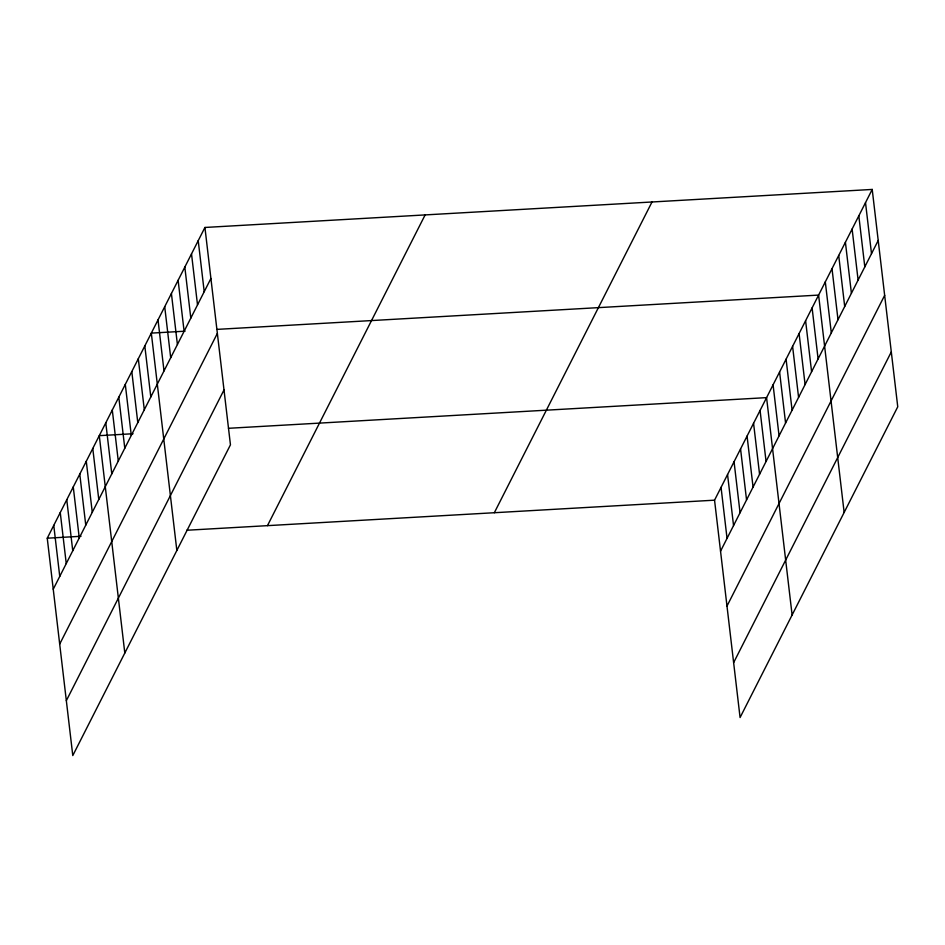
<?xml version="1.0" encoding="UTF-8"?>
<svg xmlns="http://www.w3.org/2000/svg" width="945" height="945" viewBox="0 0 945 945"><rect width="100%" height="100%" fill="white"/><g stroke="black" fill="none" stroke-linecap="round" stroke-linejoin="round"><path stroke-width="1.42" d="M204.923 227.461L230.45 444.823L72.789 755.563L47.25 538.201L204.923 227.461L872.211 189.437L897.75 406.799L740.077 717.538L714.55 500.177L872.211 189.437M53.239 589.219L210.912 278.491M59.689 644.112L217.362 333.384M66.339 700.67L224 389.931M267.459 525.644L425.132 214.917M494.341 512.722L652.003 201.994M720.539 551.195L878.212 240.455M726.989 606.088L884.662 295.348M733.627 662.646L891.3 351.906M185.078 331.187L151.318 333.112L176.845 550.474M217.374 329.356L818.606 295.088L844.145 512.45M133.044 433.731L99.284 435.657L124.811 653.019M228.466 428.298L766.572 397.632L792.111 614.994M47.25 538.201L81.01 536.276M186.72 530.251L714.55 500.177M865.514 202.643L871.503 253.662M858.816 215.85L864.805 266.868M852.118 229.056L858.107 280.074M845.409 242.263L851.41 293.281M838.711 255.469L844.7 306.487M832.013 268.675L838.002 319.693M825.304 281.882L831.305 332.9M812.109 307.905L818.098 358.923M805.601 320.721L811.59 371.739M799.092 333.538L805.093 384.568M792.595 346.366L798.584 397.384M786.086 359.183L792.087 410.201M779.59 371.999L785.578 423.017M773.081 384.816L779.07 435.834M760.075 410.449L766.064 461.467M753.567 423.265L759.567 474.284M747.07 436.082L753.059 487.1M740.561 448.899L746.55 499.917M734.052 461.715L740.053 512.733M727.555 474.532L733.544 525.55M721.047 487.36L727.048 538.378M198.226 240.668L204.214 291.686M191.516 253.874L197.517 304.892M184.818 267.081L190.807 318.099M178.121 280.287L184.11 331.305M171.411 293.493L177.412 344.512M164.713 306.7L170.702 357.718M158.016 319.906L164.005 370.924M144.809 345.929L150.798 396.947M138.301 358.746L144.301 409.764M131.804 371.574L137.793 422.592M125.295 384.391L131.296 435.409M118.798 397.207L124.787 448.225M112.29 410.024L118.279 461.042M105.781 422.84L111.782 473.858M92.775 448.473L98.776 499.492M86.278 461.29L92.267 512.308M79.77 474.106L85.759 525.125M73.261 486.923L79.262 537.941M66.764 499.74L72.753 550.758M60.256 512.568L66.256 563.586M53.759 525.385L59.748 576.403"/></g></svg>
